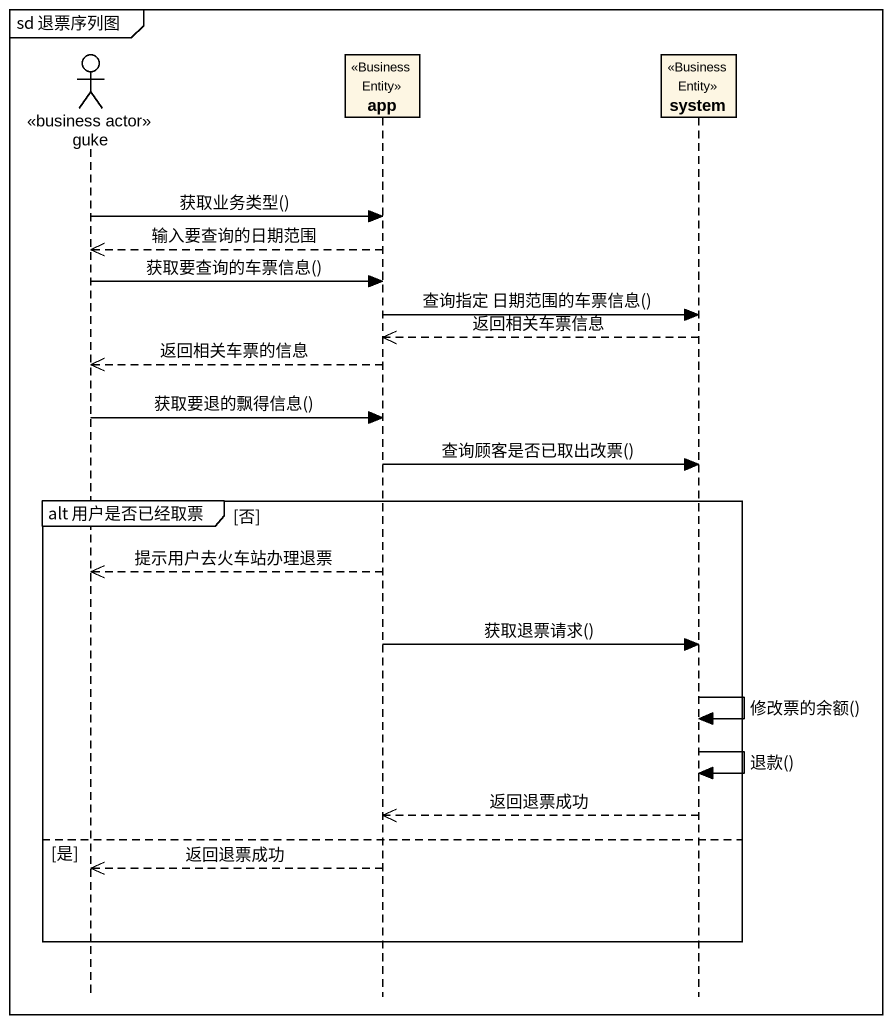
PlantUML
@startuml
mainframe sd 退票序列图
hide footbox
actor guke <<business actor>>
participant app <<Business Entity>>
participant system <<Business Entity>>

guke -> app : 获取业务类型()
app -->> guke : 输入要查询的日期范围
guke -> app : 获取要查询的车票信息()
app -> system : 查询指定 日期范围的车票信息()
system -->> app : 返回相关车票信息
app -->> guke : 返回相关车票的信息
guke -> app : 获取要退的飘得信息()
app -> system : 查询顾客是否已取出改票()
group alt 用户是否已经取票 [否]
  app -->> guke : 提示用户去火车站办理退票
  app -> system : 获取退票请求()
  system -> system : 修改票的余额()
  system -> system : 退款()
  system -->> app : 返回退票成功
else 是
  app -->> guke : 返回退票成功
end
@enduml
